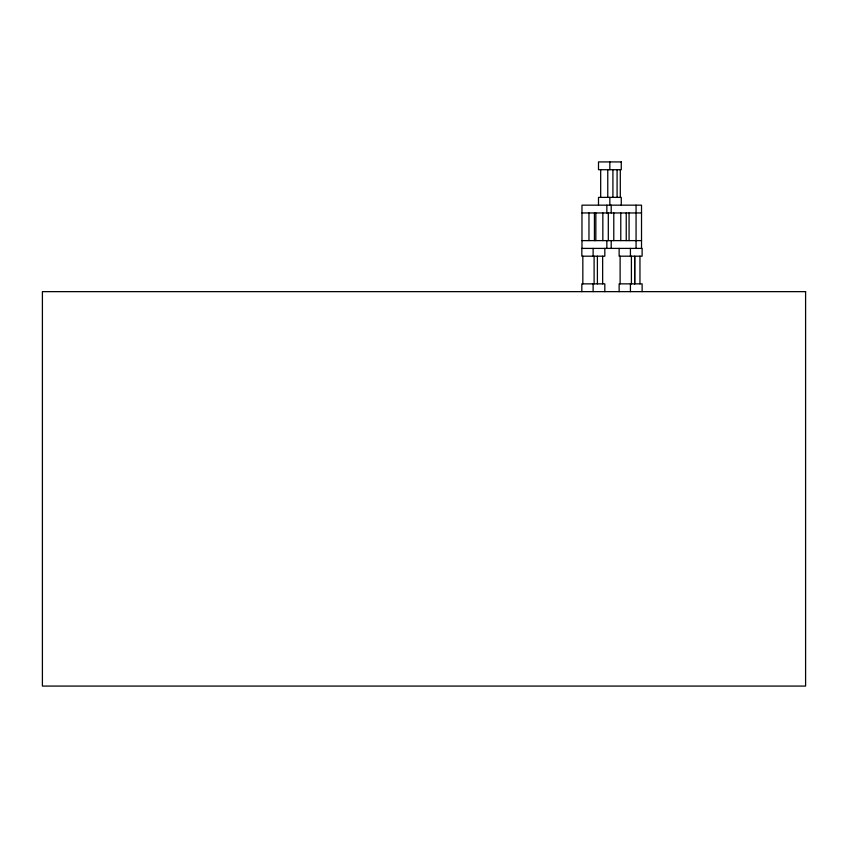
<?xml version="1.0" encoding="UTF-8"?>
<svg xmlns="http://www.w3.org/2000/svg" width="848" height="848" viewBox="0 0 848 848"><rect width="100%" height="100%" fill="white"/><g stroke="black" fill="none" stroke-linecap="round" stroke-linejoin="round"><path stroke-width="1.27" d="M581.972 212.954L641.523 212.954M581.972 240.62L641.523 240.62M642.127 291.648L642.127 283.857L619.135 283.857L619.135 291.648M641.523 248.4L641.523 205.163L581.972 205.163L581.972 248.4M639.954 256.191L639.954 283.857M636.064 205.163L636.064 248.4M631.41 256.191L631.41 283.857M630.424 248.4L630.424 256.191M630.424 283.857L630.424 291.648M629.068 212.954L629.068 240.62M626.237 212.954L626.237 240.62M621.266 205.163L621.266 197.383L598.497 197.383L598.497 205.163M620.778 212.954L620.778 240.62M620.301 169.706L620.301 197.383M620.121 256.191L620.121 283.857M619.135 248.4L619.135 256.191L642.127 256.191L642.127 248.4L581.834 248.4L581.834 256.191L604.825 256.191L604.825 248.4M617.09 169.706L617.09 197.383M613.782 212.954L613.782 240.62M612.913 169.706L612.913 197.383M611.196 205.163L611.196 212.954M611.196 240.62L611.196 248.4M609.839 161.926L609.839 169.706M609.839 197.383L609.839 205.163M608.302 212.954L608.302 240.62M607.762 169.706L607.762 197.383M606.85 205.163L606.85 212.954M606.85 240.62L606.85 248.4M604.825 291.648L604.825 283.857L581.834 283.857L581.834 291.648M602.843 212.954L602.843 240.62M602.652 256.191L602.652 283.857M600.681 169.706L600.681 197.383M597.384 256.191L597.405 283.857M595.847 212.954L595.847 240.62M594.427 212.954L594.427 240.62M594.109 256.191L594.109 283.857M593.123 248.4L593.123 256.191M593.123 283.857L593.123 291.648M588.968 212.954L588.968 240.62M582.83 256.191L582.83 283.857M621.266 161.926L598.497 161.926L598.497 169.706L621.266 169.706L621.266 161.926M805.6 291.648L42.4 291.648L42.4 686.074L805.6 686.074L805.6 291.648M634.696 283.857L634.696 256.191L634.686 283.857"/></g></svg>
